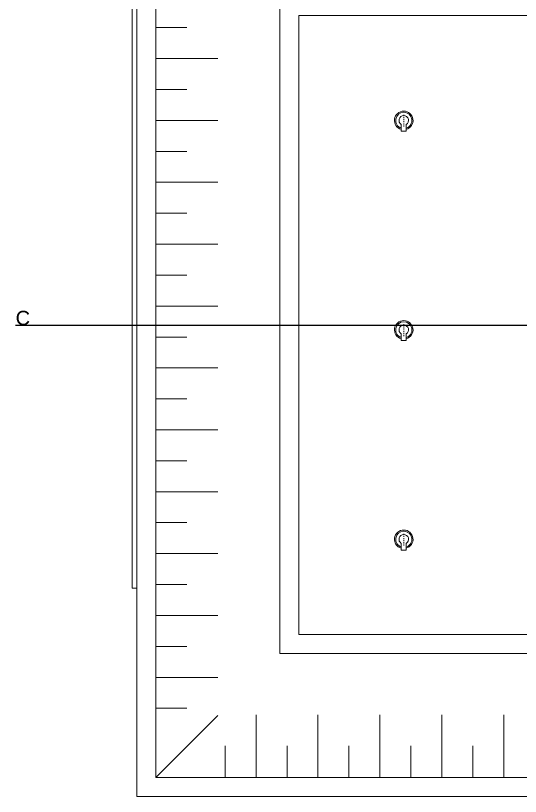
# Model space of a CAD drawing. Header units: millimetres. Extents: x 100 to 1590, y 100 to 694.
# Drawn here: x 1083.5 to 1130.6, y 456.3 to 529.4 of the extents above; entities that cross this region are included whole.
import ezdxf

# ---------------------------------------------------------------- set-up
doc = ezdxf.new("R2010")
doc.units = ezdxf.units.MM
doc.linetypes.add('SGC_DASHDOT', pattern=[1, 0.5, -0.25, 0, -0.25])
for name, color, linetype, lineweight in [('Aço 1020', 6, 'Continuous', 9), ('COTAS', 5, 'Continuous', 5), ('PAREDE', 7, 'Continuous', 9), ('SGC-Conexoes (Linhas Externas)', 6, 'Continuous', 9), ('SGC-EIXOS', 9, 'SGC_DASHDOT', 9)]:
    doc.layers.add(name, color=color, linetype=linetype, lineweight=lineweight)
doc.styles.get("Standard").update_dxf_attribs({"font": 'Arial.ttf'})

# ---------------------------------------------------------------- blocks, each defined once
blk = doc.blocks.new('BB-2-GA01-N0-D0-S0', base_point=(95383.7, 227116.1))
at = {"layer": 'SGC-Conexoes (Linhas Externas)'}
for p, q in [((95270.7, 227143), (95270.7, 227089.3)), ((95341.5, 227143), (95270.7, 227143)), ((95341.5, 227089.3), (95270.7, 227089.3))]:
    blk.add_line(p, q, dxfattribs=at)
for radius, start, end in [(97.4, 196, 164), (85, 198.40808, 161.59192), (50, 212.46816, 147.53184)]:
    blk.add_arc((95383.7, 227116.1), radius, start, end, dxfattribs=at)
at = {"layer": 'SGC-EIXOS'}
blk.add_line((95318.7, 227116.1), (95448.7, 227116.1), dxfattribs=at)

msp = doc.modelspace()

# ---------------------------------------------------------------- linework, layer by layer
at = {"color": 1}
msp.add_line((1083.468, 500.413), (1290.708, 500.413), dxfattribs=at)
at = {"layer": 'Aço 1020'}
msp.add_lwpolyline([(1094.357, 618.296), (1094.802, 618.296), (1094.802, 475.796), (1094.357, 475.796)], close=True, dxfattribs=at)
at = {"layer": 'PAREDE'}
for p, q in [((1094.802, 456.327), (1094.802, 634.452)), ((1096.583, 458.109), (1096.583, 555.952)), ((1108.161, 469.687), (1108.161, 531.14)), ((1207.911, 529.359), (1109.942, 529.359)), ((1109.942, 529.359), (1109.942, 471.468)), ((1099.478, 528.245), (1096.539, 528.245)), ((1096.583, 525.351), (1102.372, 525.351)), ((1096.583, 525.351), (1102.372, 525.351)), ((1099.478, 522.456), (1096.539, 522.456)), ((1096.583, 519.562), (1102.372, 519.562)), ((1096.583, 519.562), (1102.372, 519.562)), ((1094.802, 516.411), (1094.802, 494.145)), ((1099.478, 516.667), (1096.539, 516.667)), ((1096.583, 513.773), (1102.372, 513.773)), ((1096.583, 513.773), (1102.372, 513.773)), ((1099.478, 510.878), (1096.539, 510.878)), ((1096.583, 507.984), (1102.372, 507.984)), ((1096.583, 507.984), (1102.372, 507.984)), ((1099.478, 505.089), (1096.539, 505.089)), ((1096.583, 502.195), (1102.372, 502.195)), ((1096.583, 502.195), (1102.372, 502.195)), ((1099.478, 499.3), (1096.539, 499.3)), ((1096.583, 496.405), (1102.372, 496.405)), ((1096.583, 496.405), (1102.372, 496.405)), ((1099.478, 493.511), (1096.539, 493.511)), ((1096.583, 490.616), (1102.372, 490.616)), ((1096.583, 490.616), (1102.372, 490.616)), ((1099.478, 487.722), (1096.539, 487.722)), ((1096.583, 484.827), (1102.372, 484.827)), ((1096.583, 484.827), (1102.372, 484.827)), ((1099.478, 481.933), (1096.539, 481.933)), ((1096.583, 479.038), (1102.372, 479.038)), ((1096.583, 479.038), (1102.372, 479.038)), ((1099.478, 476.144), (1096.539, 476.144)), ((1096.583, 473.249), (1102.372, 473.249)), ((1096.583, 473.249), (1102.372, 473.249)), ((1096.583, 473.249), (1102.372, 473.249)), ((1109.942, 471.468), (1207.911, 471.468)), ((1099.478, 470.355), (1096.539, 470.355)), ((1258.677, 469.687), (1108.161, 469.687)), ((1096.583, 467.46), (1102.372, 467.46)), ((1099.478, 464.566), (1096.539, 464.566)), ((1096.583, 458.109), (1102.372, 463.898)), ((1105.935, 458.153), (1105.935, 463.942)), ((1105.935, 458.153), (1105.935, 463.942)), ((1111.724, 458.153), (1111.724, 463.942)), ((1111.724, 458.153), (1111.724, 463.942)), ((1117.513, 458.153), (1117.513, 463.942)), ((1117.513, 458.153), (1117.513, 463.942)), ((1123.302, 458.153), (1123.302, 463.942)), ((1123.302, 458.153), (1123.302, 463.942)), ((1129.091, 458.153), (1129.091, 463.942)), ((1129.091, 458.153), (1129.091, 463.942)), ((1103.04, 461.048), (1103.04, 458.109)), ((1108.829, 461.048), (1108.829, 458.109)), ((1114.618, 461.048), (1114.618, 458.109)), ((1120.407, 461.048), (1120.407, 458.109)), ((1126.196, 461.048), (1126.196, 458.109)), ((1096.583, 458.109), (1271.146, 458.109)), ((1094.802, 456.327), (1272.927, 456.327))]:
    msp.add_line(p, q, dxfattribs=at)

# ---------------------------------------------------------------- block references
at = {"layer": 'SGC-Conexoes (Linhas Externas)', "xscale": 0.008906250000000001, "yscale": 0.008906250000000001, "zscale": 0.008906250000000001, "rotation": 90}
for p in [(1119.739, 519.562), (1119.739, 499.968), (1119.739, 480.374)]:
    msp.add_blockref('BB-2-GA01-N0-D0-S0', p, dxfattribs=at)

# ---------------------------------------------------------------- texts
at = {"layer": 'COTAS', "color": 1, "insert": (1083.468, 501.749), "char_height": 1.336, "attachment_point": 1}
msp.add_mtext_dynamic_manual_height_columns('C', width=1385.51337, gutter_width=0.75, heights=[0], dxfattribs=at)

doc.saveas('drawing.dxf')
